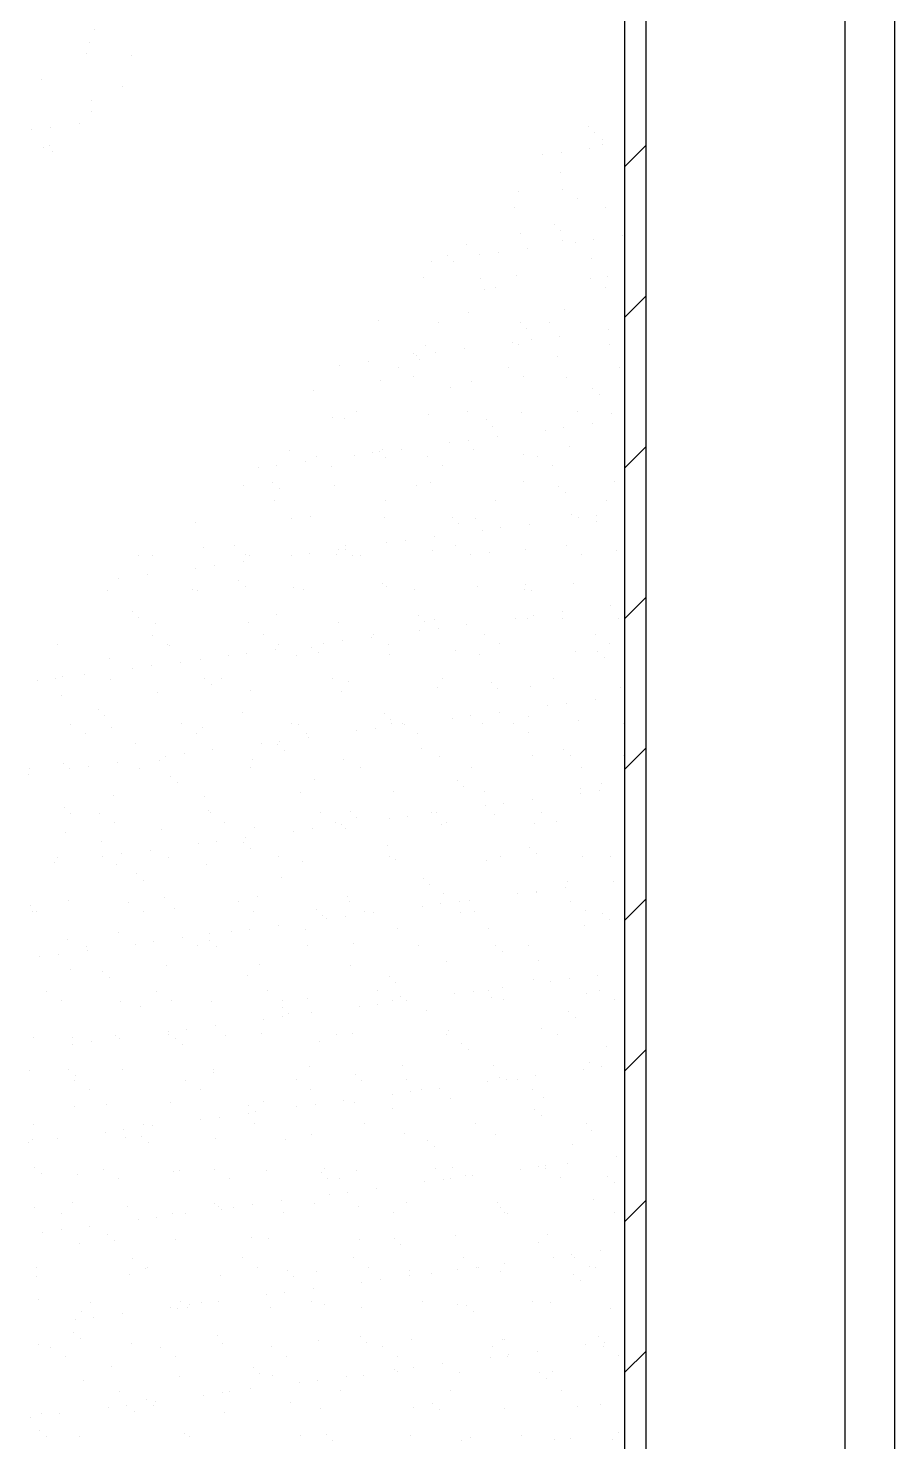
# Model space of a CAD drawing. Header units: inches. Extents: x 11.8 to 54.3, y 10.8 to 35.6.
# Drawn here: x 37.4202 to 37.5422, y 29.3954 to 29.5943 of the extents above; entities that cross this region are included whole.
import ezdxf

# ---------------------------------------------------------------- set-up
doc = ezdxf.new("R2010")
doc.units = ezdxf.units.IN
doc.header["$MEASUREMENT"] = 0
doc.layers.add('02', color=2, linetype='Continuous')

msp = doc.modelspace()

# ---------------------------------------------------------------- linework, layer by layer
at = {"layer": '02'}
for p, q in [((37.54218, 29.12034), (37.54218, 29.79034)), ((37.53518, 29.12534), (37.53518, 29.78534)), ((37.50718, 29.15534), (37.50718, 29.75534)), ((37.50418, 29.20334), (37.50418, 29.75434)), ((37.42954, 29.5941), (37.42954, 29.5941)), ((37.42876, 29.59225), (37.42876, 29.59225)), ((37.42843, 29.59066), (37.42843, 29.59066)), ((37.43469, 29.59039), (37.43469, 29.59039)), ((37.42201, 29.58708), (37.42201, 29.58708)), ((37.43341, 29.5861), (37.43341, 29.5861)), ((37.42903, 29.58405), (37.42903, 29.58405)), ((37.42907, 29.58262), (37.42907, 29.58262)), ((37.42329, 29.58034), (37.42329, 29.58034)), ((37.42736, 29.58087), (37.42736, 29.58087)), ((37.499, 29.58049), (37.499, 29.58049)), ((37.42069, 29.57999), (37.42069, 29.57999)), ((37.49992, 29.57964), (37.49992, 29.57964)), ((37.50109, 29.57863), (37.50109, 29.57863)), ((37.42233, 29.57744), (37.42233, 29.57744)), ((37.42316, 29.57784), (37.42316, 29.57784)), ((37.42365, 29.57688), (37.42365, 29.57688)), ((37.4926, 29.57651), (37.4926, 29.57651)), ((37.4952, 29.57686), (37.4952, 29.57686)), ((37.49926, 29.57739), (37.49926, 29.57739)), ((37.50101, 29.57798), (37.50101, 29.57798)), ((37.50418, 29.57484), (37.50718, 29.57784)), ((37.49506, 29.574), (37.49506, 29.574)), ((37.48924, 29.57127), (37.48924, 29.57127)), ((37.49535, 29.57164), (37.49535, 29.57164)), ((37.49746, 29.57029), (37.49746, 29.57029)), ((37.48862, 29.56906), (37.48862, 29.56906)), ((37.50141, 29.56899), (37.50141, 29.56899)), ((37.49422, 29.56671), (37.49422, 29.56671)), ((37.48948, 29.56543), (37.48948, 29.56543)), ((37.49514, 29.56586), (37.49514, 29.56586)), ((37.49538, 29.56437), (37.49538, 29.56437)), ((37.49721, 29.56417), (37.49721, 29.56417)), ((37.49981, 29.56452), (37.49981, 29.56452)), ((37.50387, 29.56505), (37.50387, 29.56505)), ((37.47919, 29.56232), (37.47919, 29.56232)), ((37.48188, 29.56388), (37.48188, 29.56388)), ((37.48375, 29.5624), (37.48375, 29.5624)), ((37.48635, 29.56275), (37.48635, 29.56275)), ((37.49041, 29.56328), (37.49041, 29.56328)), ((37.47696, 29.56151), (37.47696, 29.56151)), ((37.48011, 29.56147), (37.48011, 29.56147)), ((37.49949, 29.56188), (37.49949, 29.56188)), ((37.47585, 29.55925), (37.47585, 29.55925)), ((37.48382, 29.55909), (37.48382, 29.55909)), ((37.48893, 29.55942), (37.48893, 29.55942)), ((37.49939, 29.55912), (37.49939, 29.55912)), ((37.50172, 29.55936), (37.50172, 29.55936)), ((37.48446, 29.55749), (37.48446, 29.55749)), ((37.48592, 29.55775), (37.48592, 29.55775)), ((37.5015, 29.55777), (37.5015, 29.55777)), ((37.50418, 29.55363), (37.50718, 29.55663)), ((37.48219, 29.55425), (37.48219, 29.55425)), ((37.49569, 29.55473), (37.49569, 29.55473)), ((37.46943, 29.5531), (37.46943, 29.5531)), ((37.47794, 29.55288), (37.47794, 29.55288)), ((37.48943, 29.55293), (37.48943, 29.55293)), ((37.49351, 29.55291), (37.49351, 29.55291)), ((37.49035, 29.55208), (37.49035, 29.55208)), ((37.49096, 29.55041), (37.49096, 29.55041)), ((37.49502, 29.55094), (37.49502, 29.55094)), ((37.50182, 29.55184), (37.50182, 29.55184)), ((37.4744, 29.54854), (37.4744, 29.54854)), ((37.4749, 29.54829), (37.4749, 29.54829)), ((37.47616, 29.54962), (37.47616, 29.54962)), ((37.4775, 29.54863), (37.4775, 29.54863)), ((37.48157, 29.54917), (37.48157, 29.54917)), ((37.48836, 29.55006), (37.48836, 29.55006)), ((37.48925, 29.54979), (37.48925, 29.54979)), ((37.50204, 29.54973), (37.50204, 29.54973)), ((37.46404, 29.54686), (37.46404, 29.54686)), ((37.46811, 29.5474), (37.46811, 29.5474)), ((37.47228, 29.54654), (37.47228, 29.54654)), ((37.47532, 29.5477), (37.47532, 29.5477)), ((37.48785, 29.54657), (37.48785, 29.54657)), ((37.4947, 29.5481), (37.4947, 29.5481)), ((37.50342, 29.5466), (37.50342, 29.5466)), ((37.46971, 29.54467), (37.46971, 29.54467)), ((37.47439, 29.5452), (37.47439, 29.5452)), ((37.48251, 29.54461), (37.48251, 29.54461)), ((37.48996, 29.54523), (37.48996, 29.54523)), ((37.49601, 29.5451), (37.49601, 29.5451)), ((37.46029, 29.54331), (37.46029, 29.54331)), ((37.47967, 29.54371), (37.47967, 29.54371)), ((37.49968, 29.54354), (37.49968, 29.54354)), ((37.5006, 29.54269), (37.5006, 29.54269)), ((37.46641, 29.54033), (37.46641, 29.54033)), ((37.48198, 29.54036), (37.48198, 29.54036)), ((37.49755, 29.54039), (37.49755, 29.54039)), ((37.46297, 29.5395), (37.46297, 29.5395)), ((37.46464, 29.53932), (37.46464, 29.53932)), ((37.47648, 29.53999), (37.47648, 29.53999)), ((37.48465, 29.53915), (37.48465, 29.53915)), ((37.48557, 29.5383), (37.48557, 29.5383)), ((37.48956, 29.54015), (37.48956, 29.54015)), ((37.49963, 29.5386), (37.49963, 29.5386)), ((37.50235, 29.54009), (37.50235, 29.54009)), ((37.48211, 29.5363), (37.48211, 29.5363)), ((37.48618, 29.53683), (37.48618, 29.53683)), ((37.49297, 29.53772), (37.49297, 29.53772)), ((37.49557, 29.53807), (37.49557, 29.53807)), ((37.45694, 29.53487), (37.45694, 29.53487)), ((37.46865, 29.53452), (37.46865, 29.53452)), ((37.46962, 29.53476), (37.46962, 29.53476)), ((37.47003, 29.53504), (37.47003, 29.53504)), ((37.47272, 29.53506), (37.47272, 29.53506)), ((37.47951, 29.53595), (37.47951, 29.53595)), ((37.48282, 29.53498), (37.48282, 29.53498)), ((37.48992, 29.53432), (37.48992, 29.53432)), ((37.49632, 29.53547), (37.49632, 29.53547)), ((37.50418, 29.53241), (37.50718, 29.53541)), ((37.45259, 29.53241), (37.45259, 29.53241)), ((37.45519, 29.53275), (37.45519, 29.53275)), ((37.45926, 29.53329), (37.45926, 29.53329)), ((37.46075, 29.53399), (37.46075, 29.53399)), ((37.46286, 29.53265), (37.46286, 29.53265)), ((37.46605, 29.53418), (37.46605, 29.53418)), ((37.47054, 29.53392), (37.47054, 29.53392)), ((37.47632, 29.53402), (37.47632, 29.53402)), ((37.47843, 29.53268), (37.47843, 29.53268)), ((37.49189, 29.53405), (37.49189, 29.53405)), ((37.494, 29.53271), (37.494, 29.53271)), ((37.45459, 29.53037), (37.45459, 29.53037)), ((37.47679, 29.53035), (37.47679, 29.53035)), ((37.48988, 29.53052), (37.48988, 29.53052)), ((37.50267, 29.53046), (37.50267, 29.53046)), ((37.4505, 29.52993), (37.4505, 29.52993)), ((37.45551, 29.52953), (37.45551, 29.52953)), ((37.46329, 29.52987), (37.46329, 29.52987)), ((37.47489, 29.52993), (37.47489, 29.52993)), ((37.4949, 29.52976), (37.4949, 29.52976)), ((37.49582, 29.52891), (37.49582, 29.52891)), ((37.45488, 29.52778), (37.45488, 29.52778)), ((37.47045, 29.52781), (37.47045, 29.52781)), ((37.48602, 29.52784), (37.48602, 29.52784)), ((37.50159, 29.52787), (37.50159, 29.52787)), ((37.44375, 29.52475), (37.44375, 29.52475)), ((37.45726, 29.52524), (37.45726, 29.52524)), ((37.45986, 29.52554), (37.45986, 29.52554)), ((37.47034, 29.52541), (37.47034, 29.52541)), ((37.47987, 29.52537), (37.47987, 29.52537)), ((37.48079, 29.52453), (37.48079, 29.52453)), ((37.48314, 29.52534), (37.48314, 29.52534)), ((37.49079, 29.52449), (37.49079, 29.52449)), ((37.49664, 29.52583), (37.49664, 29.52583)), ((37.49758, 29.52539), (37.49758, 29.52539)), ((37.50017, 29.52493), (37.50017, 29.52493)), ((37.50018, 29.52573), (37.50018, 29.52573)), ((37.47733, 29.52272), (37.47733, 29.52272)), ((37.48412, 29.52361), (37.48412, 29.52361)), ((37.48672, 29.52396), (37.48672, 29.52396)), ((37.44483, 29.52115), (37.44483, 29.52115)), ((37.44922, 29.52144), (37.44922, 29.52144)), ((37.4598, 29.52041), (37.4598, 29.52041)), ((37.46387, 29.52095), (37.46387, 29.52095)), ((37.46479, 29.52147), (37.46479, 29.52147)), ((37.46484, 29.52098), (37.46484, 29.52098)), ((37.47066, 29.52184), (37.47066, 29.52184)), ((37.47326, 29.52218), (37.47326, 29.52218)), ((37.47711, 29.52072), (37.47711, 29.52072)), ((37.48036, 29.5215), (37.48036, 29.5215)), ((37.48514, 29.52054), (37.48514, 29.52054)), ((37.49019, 29.52089), (37.49019, 29.52089)), ((37.49593, 29.52153), (37.49593, 29.52153)), ((37.50298, 29.52082), (37.50298, 29.52082)), ((37.43576, 29.52007), (37.43576, 29.52007)), ((37.43772, 29.52013), (37.43772, 29.52013)), ((37.44634, 29.51864), (37.44634, 29.51864)), ((37.45041, 29.51918), (37.45041, 29.51918)), ((37.45081, 29.52029), (37.45081, 29.52029)), ((37.45133, 29.5201), (37.45133, 29.5201)), ((37.4572, 29.52007), (37.4572, 29.52007)), ((37.4636, 29.52023), (37.4636, 29.52023)), ((37.46576, 29.52014), (37.46576, 29.52014)), ((37.4669, 29.52013), (37.4669, 29.52013)), ((37.48247, 29.52016), (37.48247, 29.52016)), ((37.49804, 29.52018), (37.49804, 29.52018)), ((37.43289, 29.51687), (37.43289, 29.51687)), ((37.43695, 29.5174), (37.43695, 29.5174)), ((37.44374, 29.5183), (37.44374, 29.5183)), ((37.44981, 29.51659), (37.44981, 29.51659)), ((37.43128, 29.51518), (37.43128, 29.51518)), ((37.44335, 29.51524), (37.44335, 29.51524)), ((37.44407, 29.51512), (37.44407, 29.51512)), ((37.45073, 29.51575), (37.45073, 29.51575)), ((37.45757, 29.51561), (37.45757, 29.51561)), ((37.45892, 29.51526), (37.45892, 29.51526)), ((37.47011, 29.51615), (37.47011, 29.51615)), ((37.47066, 29.51577), (37.47066, 29.51577)), ((37.47449, 29.51529), (37.47449, 29.51529)), ((37.48345, 29.51571), (37.48345, 29.51571)), ((37.49006, 29.51532), (37.49006, 29.51532)), ((37.49012, 29.51598), (37.49012, 29.51598)), ((37.49104, 29.51514), (37.49104, 29.51514)), ((37.49695, 29.5162), (37.49695, 29.5162)), ((37.50219, 29.51305), (37.50219, 29.51305)), ((37.50418, 29.5112), (37.50718, 29.5142)), ((37.43478, 29.51221), (37.43478, 29.51221)), ((37.4357, 29.51136), (37.4357, 29.51136)), ((37.43804, 29.51049), (37.43804, 29.51049)), ((37.45113, 29.51066), (37.45113, 29.51066)), ((37.45508, 29.51176), (37.45508, 29.51176)), ((37.46392, 29.5106), (37.46392, 29.5106)), ((37.47509, 29.51159), (37.47509, 29.51159)), ((37.47601, 29.51075), (37.47601, 29.51075)), ((37.47742, 29.51108), (37.47742, 29.51108)), ((37.48873, 29.51128), (37.48873, 29.51128)), ((37.49051, 29.51125), (37.49051, 29.51125)), ((37.49133, 29.51162), (37.49133, 29.51162)), ((37.49539, 29.51115), (37.49539, 29.51115)), ((37.4954, 29.51215), (37.4954, 29.51215)), ((37.5033, 29.51119), (37.5033, 29.51119)), ((37.43769, 29.50889), (37.43769, 29.50889)), ((37.45326, 29.50892), (37.45326, 29.50892)), ((37.46848, 29.50861), (37.46848, 29.50861)), ((37.46883, 29.50895), (37.46883, 29.50895)), ((37.47527, 29.5095), (37.47527, 29.5095)), ((37.47787, 29.50985), (37.47787, 29.50985)), ((37.48194, 29.51038), (37.48194, 29.51038)), ((37.4844, 29.50898), (37.4844, 29.50898)), ((37.49997, 29.50901), (37.49997, 29.50901)), ((37.42422, 29.50752), (37.42422, 29.50752)), ((37.43979, 29.50755), (37.43979, 29.50755)), ((37.44005, 29.50737), (37.44005, 29.50737)), ((37.45502, 29.50684), (37.45502, 29.50684)), ((37.45536, 29.50758), (37.45536, 29.50758)), ((37.46006, 29.5072), (37.46006, 29.5072)), ((37.46181, 29.50773), (37.46181, 29.50773)), ((37.46441, 29.50807), (37.46441, 29.50807)), ((37.47094, 29.50761), (37.47094, 29.50761)), ((37.48036, 29.50676), (37.48036, 29.50676)), ((37.48651, 29.50764), (37.48651, 29.50764)), ((37.49727, 29.50656), (37.49727, 29.50656)), ((37.50036, 29.50659), (37.50036, 29.50659)), ((37.50208, 29.50766), (37.50208, 29.50766)), ((37.43159, 29.50555), (37.43159, 29.50555)), ((37.4375, 29.50453), (37.4375, 29.50453)), ((37.44156, 29.50507), (37.44156, 29.50507)), ((37.44438, 29.50548), (37.44438, 29.50548)), ((37.44835, 29.50596), (37.44835, 29.50596)), ((37.45095, 29.5063), (37.45095, 29.5063)), ((37.45789, 29.50597), (37.45789, 29.50597)), ((37.46098, 29.50636), (37.46098, 29.50636)), ((37.47097, 29.50614), (37.47097, 29.50614)), ((37.48377, 29.50608), (37.48377, 29.50608)), ((37.50129, 29.50574), (37.50129, 29.50574)), ((37.42404, 29.50276), (37.42404, 29.50276)), ((37.42502, 29.50299), (37.42502, 29.50299)), ((37.4281, 29.50329), (37.4281, 29.50329)), ((37.43181, 29.50269), (37.43181, 29.50269)), ((37.43489, 29.50419), (37.43489, 29.50419)), ((37.44502, 29.50281), (37.44502, 29.50281)), ((37.44738, 29.50272), (37.44738, 29.50272)), ((37.46296, 29.50274), (37.46296, 29.50274)), ((37.47853, 29.50277), (37.47853, 29.50277)), ((37.4941, 29.5028), (37.4941, 29.5028)), ((37.42143, 29.50242), (37.42143, 29.50242)), ((37.43835, 29.50086), (37.43835, 29.50086)), ((37.44595, 29.50197), (37.44595, 29.50197)), ((37.45144, 29.50102), (37.45144, 29.50102)), ((37.46423, 29.50096), (37.46423, 29.50096)), ((37.46533, 29.50237), (37.46533, 29.50237)), ((37.47774, 29.50145), (37.47774, 29.50145)), ((37.48533, 29.5022), (37.48533, 29.5022)), ((37.48626, 29.50136), (37.48626, 29.50136)), ((37.49082, 29.50162), (37.49082, 29.50162)), ((37.50361, 29.50156), (37.50361, 29.50156)), ((37.42485, 29.50037), (37.42485, 29.50037)), ((37.49334, 29.49894), (37.49334, 29.49894)), ((37.49594, 29.49928), (37.49594, 29.49928)), ((37.50001, 29.49981), (37.50001, 29.49981)), ((37.42999, 29.49843), (37.42999, 29.49843)), ((37.43092, 29.49758), (37.43092, 29.49758)), ((37.4503, 29.49798), (37.4503, 29.49798)), ((37.4703, 29.49781), (37.4703, 29.49781)), ((37.47123, 29.49697), (37.47123, 29.49697)), ((37.47988, 29.49716), (37.47988, 29.49716)), ((37.48248, 29.49751), (37.48248, 29.49751)), ((37.48655, 29.49804), (37.48655, 29.49804)), ((37.49061, 29.49737), (37.49061, 29.49737)), ((37.49758, 29.49693), (37.49758, 29.49693)), ((37.42615, 29.49635), (37.42615, 29.49635)), ((37.42826, 29.495), (37.42826, 29.495)), ((37.43191, 29.49591), (37.43191, 29.49591)), ((37.44172, 29.49637), (37.44172, 29.49637)), ((37.44383, 29.49503), (37.44383, 29.49503)), ((37.4447, 29.49585), (37.4447, 29.49585)), ((37.45729, 29.4964), (37.45729, 29.4964)), ((37.4582, 29.49634), (37.4582, 29.49634)), ((37.4594, 29.49506), (37.4594, 29.49506)), ((37.46642, 29.49539), (37.46642, 29.49539)), ((37.46902, 29.49574), (37.46902, 29.49574)), ((37.47129, 29.4965), (37.47129, 29.4965)), ((37.47287, 29.49643), (37.47287, 29.49643)), ((37.47309, 29.49627), (37.47309, 29.49627)), ((37.47497, 29.49509), (37.47497, 29.49509)), ((37.48408, 29.49644), (37.48408, 29.49644)), ((37.48844, 29.49646), (37.48844, 29.49646)), ((37.49054, 29.49512), (37.49054, 29.49512)), ((37.50401, 29.49649), (37.50401, 29.49649)), ((37.43527, 29.4936), (37.43527, 29.4936)), ((37.44617, 29.49273), (37.44617, 29.49273)), ((37.45296, 29.49362), (37.45296, 29.49362)), ((37.45527, 29.49342), (37.45527, 29.49342)), ((37.45556, 29.49396), (37.45556, 29.49396)), ((37.45619, 29.49258), (37.45619, 29.49258)), ((37.45963, 29.4945), (37.45963, 29.4945)), ((37.47558, 29.49298), (37.47558, 29.49298)), ((37.49558, 29.49281), (37.49558, 29.49281)), ((37.50418, 29.48999), (37.50718, 29.49299)), ((37.42516, 29.49074), (37.42516, 29.49074)), ((37.43271, 29.49095), (37.43271, 29.49095)), ((37.43867, 29.49122), (37.43867, 29.49122)), ((37.4395, 29.49185), (37.4395, 29.49185)), ((37.44211, 29.49219), (37.44211, 29.49219)), ((37.45176, 29.49139), (37.45176, 29.49139)), ((37.46455, 29.49133), (37.46455, 29.49133)), ((37.47805, 29.49182), (37.47805, 29.49182)), ((37.49114, 29.49198), (37.49114, 29.49198)), ((37.4965, 29.49197), (37.4965, 29.49197)), ((37.50393, 29.49192), (37.50393, 29.49192)), ((37.42023, 29.48921), (37.42023, 29.48921)), ((37.42028, 29.49014), (37.42028, 29.49014)), ((37.42604, 29.49008), (37.42604, 29.49008)), ((37.42865, 29.49042), (37.42865, 29.49042)), ((37.43585, 29.49017), (37.43585, 29.49017)), ((37.44024, 29.48904), (37.44024, 29.48904)), ((37.45142, 29.49019), (37.45142, 29.49019)), ((37.46054, 29.48859), (37.46054, 29.48859)), ((37.46699, 29.49022), (37.46699, 29.49022)), ((37.48256, 29.49025), (37.48256, 29.49025)), ((37.49813, 29.49028), (37.49813, 29.49028)), ((37.44116, 29.48819), (37.44116, 29.48819)), ((37.45852, 29.4867), (37.45852, 29.4867)), ((37.4716, 29.48687), (37.4716, 29.48687)), ((37.48055, 29.48842), (37.48055, 29.48842)), ((37.48147, 29.48758), (37.48147, 29.48758)), ((37.48439, 29.48681), (37.48439, 29.48681)), ((37.4979, 29.48729), (37.4979, 29.48729)), ((37.49795, 29.4866), (37.49795, 29.4866)), ((37.50055, 29.48694), (37.50055, 29.48694)), ((37.50085, 29.48798), (37.50085, 29.48798)), ((37.42521, 29.48465), (37.42521, 29.48465)), ((37.43222, 29.48628), (37.43222, 29.48628)), ((37.44501, 29.48622), (37.44501, 29.48622)), ((37.48449, 29.48483), (37.48449, 29.48483)), ((37.48709, 29.48517), (37.48709, 29.48517)), ((37.49116, 29.4857), (37.49116, 29.4857)), ((37.42613, 29.4838), (37.42613, 29.4838)), ((37.43019, 29.48382), (37.43019, 29.48382)), ((37.44551, 29.4842), (37.44551, 29.4842)), ((37.44576, 29.48385), (37.44576, 29.48385)), ((37.46133, 29.48388), (37.46133, 29.48388)), ((37.46552, 29.48403), (37.46552, 29.48403)), ((37.46644, 29.48319), (37.46644, 29.48319)), ((37.47103, 29.48305), (37.47103, 29.48305)), ((37.47363, 29.4834), (37.47363, 29.4834)), ((37.4769, 29.48391), (37.4769, 29.48391)), ((37.4777, 29.48393), (37.4777, 29.48393)), ((37.48582, 29.48359), (37.48582, 29.48359)), ((37.49247, 29.48394), (37.49247, 29.48394)), ((37.49458, 29.48259), (37.49458, 29.48259)), ((37.42548, 29.4811), (37.42548, 29.4811)), ((37.4323, 29.48248), (37.4323, 29.48248)), ((37.43898, 29.48159), (37.43898, 29.48159)), ((37.44787, 29.48251), (37.44787, 29.48251)), ((37.45207, 29.48176), (37.45207, 29.48176)), ((37.45757, 29.48128), (37.45757, 29.48128)), ((37.46017, 29.48162), (37.46017, 29.48162)), ((37.46344, 29.48254), (37.46344, 29.48254)), ((37.46424, 29.48216), (37.46424, 29.48216)), ((37.46486, 29.4817), (37.46486, 29.4817)), ((37.47837, 29.48218), (37.47837, 29.48218)), ((37.47901, 29.48257), (37.47901, 29.48257)), ((37.49145, 29.48235), (37.49145, 29.48235)), ((37.43048, 29.47982), (37.43048, 29.47982)), ((37.43732, 29.47862), (37.43732, 29.47862)), ((37.44411, 29.47951), (37.44411, 29.47951)), ((37.44672, 29.47985), (37.44672, 29.47985)), ((37.45049, 29.47964), (37.45049, 29.47964)), ((37.45078, 29.48039), (37.45078, 29.48039)), ((37.45141, 29.4788), (37.45141, 29.4788)), ((37.47079, 29.4792), (37.47079, 29.4792)), ((37.4908, 29.47903), (37.4908, 29.47903)), ((37.42386, 29.47684), (37.42386, 29.47684)), ((37.42432, 29.47762), (37.42432, 29.47762)), ((37.43065, 29.47774), (37.43065, 29.47774)), ((37.43254, 29.47664), (37.43254, 29.47664)), ((37.43326, 29.47808), (37.43326, 29.47808)), ((37.43989, 29.47765), (37.43989, 29.47765)), ((37.45546, 29.47767), (37.45546, 29.47767)), ((37.45883, 29.47707), (37.45883, 29.47707)), ((37.47103, 29.4777), (37.47103, 29.4777)), ((37.47192, 29.47724), (37.47192, 29.47724)), ((37.48471, 29.47717), (37.48471, 29.47717)), ((37.4866, 29.47773), (37.4866, 29.47773)), ((37.49172, 29.47819), (37.49172, 29.47819)), ((37.49821, 29.47766), (37.49821, 29.47766)), ((37.50217, 29.47776), (37.50217, 29.47776)), ((37.43546, 29.47526), (37.43546, 29.47526)), ((37.44533, 29.47658), (37.44533, 29.47658)), ((37.45576, 29.47481), (37.45576, 29.47481)), ((37.47577, 29.47464), (37.47577, 29.47464)), ((37.43638, 29.47441), (37.43638, 29.47441)), ((37.47669, 29.4738), (37.47669, 29.4738)), ((37.4917, 29.47283), (37.4917, 29.47283)), ((37.49177, 29.47271), (37.49177, 29.47271)), ((37.49577, 29.47336), (37.49577, 29.47336)), ((37.49607, 29.4742), (37.49607, 29.4742)), ((37.50256, 29.47426), (37.50256, 29.47426)), ((37.42043, 29.47087), (37.42043, 29.47087)), ((37.42579, 29.47147), (37.42579, 29.47147)), ((37.43423, 29.4713), (37.43423, 29.4713)), ((37.4393, 29.47196), (37.4393, 29.47196)), ((37.4498, 29.47133), (37.4498, 29.47133)), ((37.45239, 29.47212), (37.45239, 29.47212)), ((37.46518, 29.47206), (37.46518, 29.47206)), ((37.46537, 29.47136), (37.46537, 29.47136)), ((37.47564, 29.47072), (37.47564, 29.47072)), ((37.47824, 29.47106), (37.47824, 29.47106)), ((37.47868, 29.47255), (37.47868, 29.47255)), ((37.48094, 29.47139), (37.48094, 29.47139)), ((37.48231, 29.47159), (37.48231, 29.47159)), ((37.4891, 29.47249), (37.4891, 29.47249)), ((37.49651, 29.47142), (37.49651, 29.47142)), ((37.50418, 29.46877), (37.50718, 29.47177)), ((37.42077, 29.46993), (37.42077, 29.46993)), ((37.42135, 29.47002), (37.42135, 29.47002)), ((37.43634, 29.46996), (37.43634, 29.46996)), ((37.44073, 29.47043), (37.44073, 29.47043)), ((37.45191, 29.46999), (37.45191, 29.46999)), ((37.46074, 29.47025), (37.46074, 29.47025)), ((37.46166, 29.46941), (37.46166, 29.46941)), ((37.46218, 29.46894), (37.46218, 29.46894)), ((37.46478, 29.46929), (37.46478, 29.46929)), ((37.46748, 29.47002), (37.46748, 29.47002)), ((37.46885, 29.46982), (37.46885, 29.46982)), ((37.48104, 29.46981), (37.48104, 29.46981)), ((37.48305, 29.47005), (37.48305, 29.47005)), ((37.49862, 29.47007), (37.49862, 29.47007)), ((37.50105, 29.46964), (37.50105, 29.46964)), ((37.50197, 29.4688), (37.50197, 29.4688)), ((37.43285, 29.46701), (37.43285, 29.46701)), ((37.44564, 29.46695), (37.44564, 29.46695)), ((37.44872, 29.46717), (37.44872, 29.46717)), ((37.45133, 29.46751), (37.45133, 29.46751)), ((37.45539, 29.46805), (37.45539, 29.46805)), ((37.45915, 29.46743), (37.45915, 29.46743)), ((37.47223, 29.4676), (37.47223, 29.4676)), ((37.48502, 29.46754), (37.48502, 29.46754)), ((37.49853, 29.46803), (37.49853, 29.46803)), ((37.4257, 29.46604), (37.4257, 29.46604)), ((37.42836, 29.4651), (37.42836, 29.4651)), ((37.43526, 29.4654), (37.43526, 29.4654)), ((37.43787, 29.46574), (37.43787, 29.46574)), ((37.44193, 29.46628), (37.44193, 29.46628)), ((37.44393, 29.46513), (37.44393, 29.46513)), ((37.44571, 29.46587), (37.44571, 29.46587)), ((37.44663, 29.46502), (37.44663, 29.46502)), ((37.4595, 29.46515), (37.4595, 29.46515)), ((37.46601, 29.46542), (37.46601, 29.46542)), ((37.47507, 29.46518), (37.47507, 29.46518)), ((37.48602, 29.46525), (37.48602, 29.46525)), ((37.49064, 29.46521), (37.49064, 29.46521)), ((37.42181, 29.46363), (37.42181, 29.46363)), ((37.42441, 29.46397), (37.42441, 29.46397)), ((37.42847, 29.46451), (37.42847, 29.46451)), ((37.479, 29.46291), (37.479, 29.46291)), ((37.48694, 29.46441), (37.48694, 29.46441)), ((37.49208, 29.46308), (37.49208, 29.46308)), ((37.42611, 29.46183), (37.42611, 29.46183)), ((37.43068, 29.46148), (37.43068, 29.46148)), ((37.43961, 29.46232), (37.43961, 29.46232)), ((37.45098, 29.46104), (37.45098, 29.46104)), ((37.4527, 29.46249), (37.4527, 29.46249)), ((37.46549, 29.46243), (37.46549, 29.46243)), ((37.47099, 29.46086), (37.47099, 29.46086)), ((37.50038, 29.46103), (37.50038, 29.46103)), ((37.4227, 29.45876), (37.4227, 29.45876)), ((37.4316, 29.46063), (37.4316, 29.46063)), ((37.43827, 29.45878), (37.43827, 29.45878)), ((37.45384, 29.45881), (37.45384, 29.45881)), ((37.46941, 29.45884), (37.46941, 29.45884)), ((37.47191, 29.46002), (37.47191, 29.46002)), ((37.48285, 29.45872), (37.48285, 29.45872)), ((37.48498, 29.45887), (37.48498, 29.45887)), ((37.48692, 29.45925), (37.48692, 29.45925)), ((37.49129, 29.46042), (37.49129, 29.46042)), ((37.49371, 29.46015), (37.49371, 29.46015)), ((37.49631, 29.46049), (37.49631, 29.46049)), ((37.50055, 29.4589), (37.50055, 29.4589)), ((37.42481, 29.45741), (37.42481, 29.45741)), ((37.43317, 29.45738), (37.43317, 29.45738)), ((37.44038, 29.45744), (37.44038, 29.45744)), ((37.44596, 29.45731), (37.44596, 29.45731)), ((37.45595, 29.45747), (37.45595, 29.45747)), ((37.45946, 29.4578), (37.45946, 29.4578)), ((37.46939, 29.45695), (37.46939, 29.45695)), ((37.47152, 29.4575), (37.47152, 29.4575)), ((37.47255, 29.45797), (37.47255, 29.45797)), ((37.47346, 29.45748), (37.47346, 29.45748)), ((37.48025, 29.45838), (37.48025, 29.45838)), ((37.48534, 29.45791), (37.48534, 29.45791)), ((37.48709, 29.45753), (37.48709, 29.45753)), ((37.49884, 29.45839), (37.49884, 29.45839)), ((37.50266, 29.45755), (37.50266, 29.45755)), ((37.43595, 29.45665), (37.43595, 29.45665)), ((37.45333, 29.45483), (37.45333, 29.45483)), ((37.45594, 29.45518), (37.45594, 29.45518)), ((37.45596, 29.45647), (37.45596, 29.45647)), ((37.45688, 29.45563), (37.45688, 29.45563)), ((37.46, 29.45571), (37.46, 29.45571)), ((37.46679, 29.4566), (37.46679, 29.4566)), ((37.47626, 29.45603), (37.47626, 29.45603)), ((37.49627, 29.45586), (37.49627, 29.45586)), ((37.49719, 29.45502), (37.49719, 29.45502)), ((37.43987, 29.45306), (37.43987, 29.45306)), ((37.44248, 29.4534), (37.44248, 29.4534)), ((37.44654, 29.45394), (37.44654, 29.45394)), ((37.45302, 29.45285), (37.45302, 29.45285)), ((37.46581, 29.45279), (37.46581, 29.45279)), ((37.47931, 29.45328), (37.47931, 29.45328)), ((37.4924, 29.45345), (37.4924, 29.45345)), ((37.42092, 29.45226), (37.42092, 29.45226)), ((37.42642, 29.4522), (37.42642, 29.4522)), ((37.42642, 29.45129), (37.42642, 29.45129)), ((37.42902, 29.45163), (37.42902, 29.45163)), ((37.4324, 29.45258), (37.4324, 29.45258)), ((37.43308, 29.45217), (37.43308, 29.45217)), ((37.43993, 29.45269), (37.43993, 29.45269)), ((37.44093, 29.45209), (37.44093, 29.45209)), ((37.44185, 29.45124), (37.44185, 29.45124)), ((37.44797, 29.4526), (37.44797, 29.4526)), ((37.46123, 29.45164), (37.46123, 29.45164)), ((37.46354, 29.45263), (37.46354, 29.45263)), ((37.47911, 29.45266), (37.47911, 29.45266)), ((37.48123, 29.45147), (37.48123, 29.45147)), ((37.49468, 29.45269), (37.49468, 29.45269)), ((37.50154, 29.45103), (37.50154, 29.45103)), ((37.48216, 29.45063), (37.48216, 29.45063)), ((37.50418, 29.44756), (37.50718, 29.45056)), ((37.42039, 29.44757), (37.42039, 29.44757)), ((37.42589, 29.4477), (37.42589, 29.4477)), ((37.42682, 29.44685), (37.42682, 29.44685)), ((37.43348, 29.44774), (37.43348, 29.44774)), ((37.4462, 29.44726), (37.4462, 29.44726)), ((37.44627, 29.44768), (37.44627, 29.44768)), ((37.45978, 29.44817), (37.45978, 29.44817)), ((37.4662, 29.44708), (37.4662, 29.44708)), ((37.47286, 29.44833), (37.47286, 29.44833)), ((37.48565, 29.44827), (37.48565, 29.44827)), ((37.49153, 29.44692), (37.49153, 29.44692)), ((37.49832, 29.44781), (37.49832, 29.44781)), ((37.49916, 29.44876), (37.49916, 29.44876)), ((37.50092, 29.44815), (37.50092, 29.44815)), ((37.42674, 29.44624), (37.42674, 29.44624)), ((37.42884, 29.44489), (37.42884, 29.44489)), ((37.44231, 29.44626), (37.44231, 29.44626)), ((37.44441, 29.44492), (37.44441, 29.44492)), ((37.45788, 29.44629), (37.45788, 29.44629)), ((37.45998, 29.44495), (37.45998, 29.44495)), ((37.46713, 29.44624), (37.46713, 29.44624)), ((37.47345, 29.44632), (37.47345, 29.44632)), ((37.47556, 29.44498), (37.47556, 29.44498)), ((37.47807, 29.44514), (37.47807, 29.44514)), ((37.48486, 29.44604), (37.48486, 29.44604)), ((37.48651, 29.44664), (37.48651, 29.44664)), ((37.48746, 29.44638), (37.48746, 29.44638)), ((37.48902, 29.44635), (37.48902, 29.44635)), ((37.49113, 29.445), (37.49113, 29.445)), ((37.43117, 29.44287), (37.43117, 29.44287)), ((37.44024, 29.44305), (37.44024, 29.44305)), ((37.45333, 29.44322), (37.45333, 29.44322)), ((37.46055, 29.44284), (37.46055, 29.44284)), ((37.46461, 29.44337), (37.46461, 29.44337)), ((37.46612, 29.44316), (37.46612, 29.44316)), ((37.4714, 29.44427), (37.4714, 29.44427)), ((37.474, 29.44461), (37.474, 29.44461)), ((37.47963, 29.44365), (37.47963, 29.44365)), ((37.49271, 29.44381), (37.49271, 29.44381)), ((37.42674, 29.44257), (37.42674, 29.44257)), ((37.44709, 29.44106), (37.44709, 29.44106)), ((37.45115, 29.4416), (37.45115, 29.4416)), ((37.45117, 29.4427), (37.45117, 29.4427)), ((37.4521, 29.44185), (37.4521, 29.44185)), ((37.45794, 29.44249), (37.45794, 29.44249)), ((37.47148, 29.44225), (37.47148, 29.44225)), ((37.49148, 29.44208), (37.49148, 29.44208)), ((37.4924, 29.44124), (37.4924, 29.44124)), ((37.42086, 29.44003), (37.42086, 29.44003)), ((37.43103, 29.43895), (37.43103, 29.43895)), ((37.43363, 29.43929), (37.43363, 29.43929)), ((37.43643, 29.44006), (37.43643, 29.44006)), ((37.43769, 29.43983), (37.43769, 29.43983)), ((37.44448, 29.44072), (37.44448, 29.44072)), ((37.452, 29.44008), (37.452, 29.44008)), ((37.46758, 29.44011), (37.46758, 29.44011)), ((37.48315, 29.44014), (37.48315, 29.44014)), ((37.49872, 29.44017), (37.49872, 29.44017)), ((37.49947, 29.43912), (37.49947, 29.43912)), ((37.42017, 29.43752), (37.42017, 29.43752)), ((37.42071, 29.43794), (37.42071, 29.43794)), ((37.42423, 29.43806), (37.42423, 29.43806)), ((37.4338, 29.43811), (37.4338, 29.43811)), ((37.43614, 29.43831), (37.43614, 29.43831)), ((37.43706, 29.43746), (37.43706, 29.43746)), ((37.44659, 29.43805), (37.44659, 29.43805)), ((37.45645, 29.43787), (37.45645, 29.43787)), ((37.46009, 29.43853), (37.46009, 29.43853)), ((37.47318, 29.4387), (37.47318, 29.4387)), ((37.47645, 29.43769), (37.47645, 29.43769)), ((37.47737, 29.43685), (37.47737, 29.43685)), ((37.48597, 29.43864), (37.48597, 29.43864)), ((37.49675, 29.43725), (37.49675, 29.43725)), ((37.50293, 29.43547), (37.50293, 29.43547)), ((37.42111, 29.43392), (37.42111, 29.43392)), ((37.42203, 29.43307), (37.42203, 29.43307)), ((37.42705, 29.43293), (37.42705, 29.43293)), ((37.43077, 29.43371), (37.43077, 29.43371)), ((37.44056, 29.43342), (37.44056, 29.43342)), ((37.44141, 29.43348), (37.44141, 29.43348)), ((37.44634, 29.43374), (37.44634, 29.43374)), ((37.45365, 29.43359), (37.45365, 29.43359)), ((37.46142, 29.43331), (37.46142, 29.43331)), ((37.46191, 29.43377), (37.46191, 29.43377)), ((37.46644, 29.43352), (37.46644, 29.43352)), ((37.47749, 29.4338), (37.47749, 29.4338)), ((37.47994, 29.43401), (37.47994, 29.43401)), ((37.48172, 29.43286), (37.48172, 29.43286)), ((37.48947, 29.4337), (37.48947, 29.4337)), ((37.49207, 29.43404), (37.49207, 29.43404)), ((37.49303, 29.43418), (37.49303, 29.43418)), ((37.49306, 29.43383), (37.49306, 29.43383)), ((37.49614, 29.43458), (37.49614, 29.43458)), ((37.43288, 29.43237), (37.43288, 29.43237)), ((37.44845, 29.4324), (37.44845, 29.4324)), ((37.46234, 29.43246), (37.46234, 29.43246)), ((37.46402, 29.43243), (37.46402, 29.43243)), ((37.46922, 29.43103), (37.46922, 29.43103)), ((37.47601, 29.43193), (37.47601, 29.43193)), ((37.47861, 29.43227), (37.47861, 29.43227)), ((37.47959, 29.43246), (37.47959, 29.43246)), ((37.48268, 29.4328), (37.48268, 29.4328)), ((37.49516, 29.43248), (37.49516, 29.43248)), ((37.50173, 29.43269), (37.50173, 29.43269)), ((37.50265, 29.43185), (37.50265, 29.43185)), ((37.42638, 29.42909), (37.42638, 29.42909)), ((37.44639, 29.42892), (37.44639, 29.42892)), ((37.45576, 29.42926), (37.45576, 29.42926)), ((37.46041, 29.4289), (37.46041, 29.4289)), ((37.46255, 29.43015), (37.46255, 29.43015)), ((37.46516, 29.4305), (37.46516, 29.4305)), ((37.47349, 29.42907), (37.47349, 29.42907)), ((37.48628, 29.429), (37.48628, 29.429)), ((37.49979, 29.42949), (37.49979, 29.42949)), ((37.50418, 29.42635), (37.50718, 29.42935)), ((37.42102, 29.42831), (37.42102, 29.42831)), ((37.4249, 29.42751), (37.4249, 29.42751)), ((37.43411, 29.42847), (37.43411, 29.42847)), ((37.43824, 29.42695), (37.43824, 29.42695)), ((37.44047, 29.42754), (37.44047, 29.42754)), ((37.4423, 29.42749), (37.4423, 29.42749)), ((37.4469, 29.42841), (37.4469, 29.42841)), ((37.44731, 29.42807), (37.44731, 29.42807)), ((37.44909, 29.42838), (37.44909, 29.42838)), ((37.4517, 29.42873), (37.4517, 29.42873)), ((37.45604, 29.42756), (37.45604, 29.42756)), ((37.46669, 29.42847), (37.46669, 29.42847)), ((37.47161, 29.42759), (37.47161, 29.42759)), ((37.4867, 29.4283), (37.4867, 29.4283)), ((37.48718, 29.42762), (37.48718, 29.42762)), ((37.48762, 29.42746), (37.48762, 29.42746)), ((37.50275, 29.42765), (37.50275, 29.42765)), ((37.42478, 29.42518), (37.42478, 29.42518)), ((37.42884, 29.42572), (37.42884, 29.42572)), ((37.43564, 29.42661), (37.43564, 29.42661)), ((37.42218, 29.42484), (37.42218, 29.42484)), ((37.42737, 29.4233), (37.42737, 29.4233)), ((37.43136, 29.42453), (37.43136, 29.42453)), ((37.43228, 29.42368), (37.43228, 29.42368)), ((37.44087, 29.42379), (37.44087, 29.42379)), ((37.45166, 29.42409), (37.45166, 29.42409)), ((37.45396, 29.42395), (37.45396, 29.42395)), ((37.46675, 29.42389), (37.46675, 29.42389)), ((37.47167, 29.42391), (37.47167, 29.42391)), ((37.47259, 29.42307), (37.47259, 29.42307)), ((37.48026, 29.42438), (37.48026, 29.42438)), ((37.49197, 29.42347), (37.49197, 29.42347)), ((37.49334, 29.42454), (37.49334, 29.42454)), ((37.43481, 29.42119), (37.43481, 29.42119)), ((37.45038, 29.42122), (37.45038, 29.42122)), ((37.46595, 29.42125), (37.46595, 29.42125)), ((37.48152, 29.42128), (37.48152, 29.42128)), ((37.49408, 29.42136), (37.49408, 29.42136)), ((37.49668, 29.4217), (37.49668, 29.4217)), ((37.49709, 29.42131), (37.49709, 29.42131)), ((37.50075, 29.42224), (37.50075, 29.42224)), ((37.42135, 29.41982), (37.42135, 29.41982)), ((37.43663, 29.4197), (37.43663, 29.4197)), ((37.43692, 29.41985), (37.43692, 29.41985)), ((37.45249, 29.41988), (37.45249, 29.41988)), ((37.45664, 29.41953), (37.45664, 29.41953)), ((37.46072, 29.41926), (37.46072, 29.41926)), ((37.46806, 29.41991), (37.46806, 29.41991)), ((37.47381, 29.41943), (37.47381, 29.41943)), ((37.47694, 29.41908), (37.47694, 29.41908)), ((37.48062, 29.41959), (37.48062, 29.41959)), ((37.48322, 29.41993), (37.48322, 29.41993)), ((37.48363, 29.41994), (37.48363, 29.41994)), ((37.4866, 29.41937), (37.4866, 29.41937)), ((37.48729, 29.42047), (37.48729, 29.42047)), ((37.4992, 29.41996), (37.4992, 29.41996)), ((37.5001, 29.41986), (37.5001, 29.41986)), ((37.42134, 29.41867), (37.42134, 29.41867)), ((37.43443, 29.41884), (37.43443, 29.41884)), ((37.44722, 29.41878), (37.44722, 29.41878)), ((37.45756, 29.41868), (37.45756, 29.41868)), ((37.46716, 29.41782), (37.46716, 29.41782)), ((37.46977, 29.41816), (37.46977, 29.41816)), ((37.47383, 29.41869), (37.47383, 29.41869)), ((37.49695, 29.41891), (37.49695, 29.41891)), ((37.49787, 29.41807), (37.49787, 29.41807)), ((37.4216, 29.41531), (37.4216, 29.41531)), ((37.42894, 29.41499), (37.42894, 29.41499)), ((37.44161, 29.41514), (37.44161, 29.41514)), ((37.44451, 29.41502), (37.44451, 29.41502)), ((37.44691, 29.41515), (37.44691, 29.41515)), ((37.4537, 29.41604), (37.4537, 29.41604)), ((37.45631, 29.41639), (37.45631, 29.41639)), ((37.46008, 29.41504), (37.46008, 29.41504)), ((37.46037, 29.41692), (37.46037, 29.41692)), ((37.47565, 29.41507), (37.47565, 29.41507)), ((37.49122, 29.4151), (37.49122, 29.4151)), ((37.42768, 29.41366), (37.42768, 29.41366)), ((37.43345, 29.41338), (37.43345, 29.41338)), ((37.44025, 29.41427), (37.44025, 29.41427)), ((37.44119, 29.41415), (37.44119, 29.41415)), ((37.44253, 29.41429), (37.44253, 29.41429)), ((37.44285, 29.41461), (37.44285, 29.41461)), ((37.45428, 29.41432), (37.45428, 29.41432)), ((37.46191, 29.4147), (37.46191, 29.4147)), ((37.46707, 29.41426), (37.46707, 29.41426)), ((37.48057, 29.41474), (37.48057, 29.41474)), ((37.48192, 29.41452), (37.48192, 29.41452)), ((37.48284, 29.41368), (37.48284, 29.41368)), ((37.49366, 29.41491), (37.49366, 29.41491)), ((37.50222, 29.41408), (37.50222, 29.41408)), ((37.42679, 29.4125), (37.42679, 29.4125)), ((37.42939, 29.41284), (37.42939, 29.41284)), ((37.42165, 29.40904), (37.42165, 29.40904)), ((37.42658, 29.41075), (37.42658, 29.41075)), ((37.4275, 29.4099), (37.4275, 29.4099)), ((37.43474, 29.4092), (37.43474, 29.4092)), ((37.44688, 29.41031), (37.44688, 29.41031)), ((37.44753, 29.40914), (37.44753, 29.40914)), ((37.46104, 29.40963), (37.46104, 29.40963)), ((37.46689, 29.41014), (37.46689, 29.41014)), ((37.46781, 29.40929), (37.46781, 29.40929)), ((37.47412, 29.4098), (37.47412, 29.4098)), ((37.48691, 29.40974), (37.48691, 29.40974)), ((37.48719, 29.40969), (37.48719, 29.40969)), ((37.49869, 29.40902), (37.49869, 29.40902)), ((37.50042, 29.41022), (37.50042, 29.41022)), ((37.50129, 29.40936), (37.50129, 29.40936)), ((37.42328, 29.40865), (37.42328, 29.40865)), ((37.42539, 29.4073), (37.42539, 29.4073)), ((37.43885, 29.40867), (37.43885, 29.40867)), ((37.44096, 29.40733), (37.44096, 29.40733)), ((37.45442, 29.4087), (37.45442, 29.4087)), ((37.45653, 29.40736), (37.45653, 29.40736)), ((37.46999, 29.40873), (37.46999, 29.40873)), ((37.4721, 29.40739), (37.4721, 29.40739)), ((37.48523, 29.40725), (37.48523, 29.40725)), ((37.48556, 29.40876), (37.48556, 29.40876)), ((37.48767, 29.40742), (37.48767, 29.40742)), ((37.48783, 29.40759), (37.48783, 29.40759)), ((37.4919, 29.40813), (37.4919, 29.40813)), ((37.50113, 29.40879), (37.50113, 29.40879)), ((37.50324, 29.40744), (37.50324, 29.40744)), ((37.50418, 29.40513), (37.50718, 29.40813)), ((37.43185, 29.40592), (37.43185, 29.40592)), ((37.45186, 29.40575), (37.45186, 29.40575)), ((37.47177, 29.40548), (37.47177, 29.40548)), ((37.47216, 29.4053), (37.47216, 29.4053)), ((37.47438, 29.40582), (37.47438, 29.40582)), ((37.47844, 29.40635), (37.47844, 29.40635)), ((37.48089, 29.40511), (37.48089, 29.40511)), ((37.49217, 29.40513), (37.49217, 29.40513)), ((37.49397, 29.40528), (37.49397, 29.40528)), ((37.428, 29.40403), (37.428, 29.40403)), ((37.4415, 29.40452), (37.4415, 29.40452)), ((37.45278, 29.4049), (37.45278, 29.4049)), ((37.45459, 29.40468), (37.45459, 29.40468)), ((37.45831, 29.40371), (37.45831, 29.40371)), ((37.46092, 29.40405), (37.46092, 29.40405)), ((37.46498, 29.40458), (37.46498, 29.40458)), ((37.46738, 29.40462), (37.46738, 29.40462)), ((37.49309, 29.40429), (37.49309, 29.40429)), ((37.43298, 29.40247), (37.43298, 29.40247)), ((37.43683, 29.40136), (37.43683, 29.40136)), ((37.43806, 29.40104), (37.43806, 29.40104)), ((37.44486, 29.40193), (37.44486, 29.40193)), ((37.44746, 29.40228), (37.44746, 29.40228)), ((37.44855, 29.40249), (37.44855, 29.40249)), ((37.45152, 29.40281), (37.45152, 29.40281)), ((37.46412, 29.40252), (37.46412, 29.40252)), ((37.47969, 29.40255), (37.47969, 29.40255)), ((37.49526, 29.40258), (37.49526, 29.40258)), ((37.42197, 29.3994), (37.42197, 29.3994)), ((37.4246, 29.39927), (37.4246, 29.39927)), ((37.4314, 29.40016), (37.4314, 29.40016)), ((37.434, 29.4005), (37.434, 29.4005)), ((37.43506, 29.39957), (37.43506, 29.39957)), ((37.43775, 29.40051), (37.43775, 29.40051)), ((37.44785, 29.39951), (37.44785, 29.39951)), ((37.45713, 29.40092), (37.45713, 29.40092)), ((37.46135, 29.4), (37.46135, 29.4)), ((37.47444, 29.40016), (37.47444, 29.40016)), ((37.47714, 29.40074), (37.47714, 29.40074)), ((37.47806, 29.3999), (37.47806, 29.3999)), ((37.48723, 29.4001), (37.48723, 29.4001)), ((37.49744, 29.4003), (37.49744, 29.4003)), ((37.50073, 29.40059), (37.50073, 29.40059)), ((37.42054, 29.39873), (37.42054, 29.39873)), ((37.4218, 29.39697), (37.4218, 29.39697)), ((37.42272, 29.39613), (37.42272, 29.39613)), ((37.42732, 29.39612), (37.42732, 29.39612)), ((37.4421, 29.39653), (37.4421, 29.39653)), ((37.44289, 29.39615), (37.44289, 29.39615)), ((37.45846, 29.39618), (37.45846, 29.39618)), ((37.4621, 29.39636), (37.4621, 29.39636)), ((37.46303, 29.39551), (37.46303, 29.39551)), ((37.47403, 29.39621), (37.47403, 29.39621)), ((37.4812, 29.39547), (37.4812, 29.39547)), ((37.48241, 29.39591), (37.48241, 29.39591)), ((37.4896, 29.39624), (37.4896, 29.39624)), ((37.49429, 29.39564), (37.49429, 29.39564)), ((37.49651, 29.39579), (37.49651, 29.39579)), ((37.50241, 29.39574), (37.50241, 29.39574)), ((37.5033, 29.39668), (37.5033, 29.39668))]:
    msp.add_line(p, q, dxfattribs=at)

doc.saveas('drawing.dxf')
